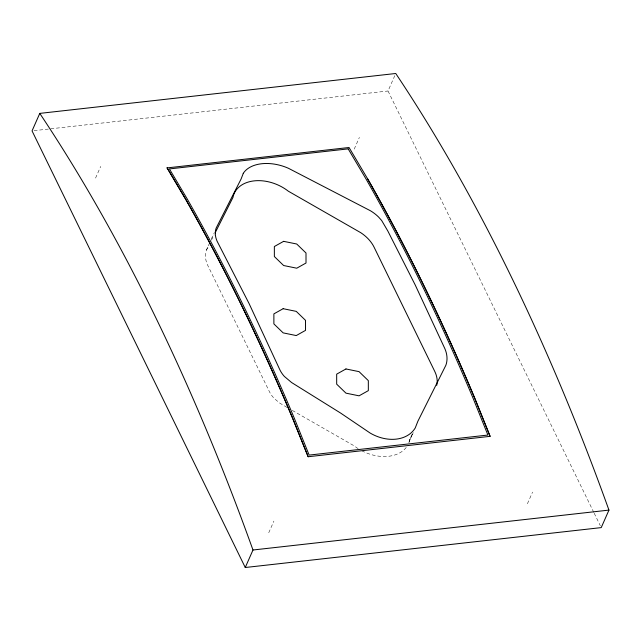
<?xml version="1.0" encoding="UTF-8"?>
<svg xmlns="http://www.w3.org/2000/svg" width="641" height="641" viewBox="0 0 641 641"><rect width="100%" height="100%" fill="white"/><g stroke="black" fill="none" stroke-linecap="round" stroke-linejoin="round"><path stroke-width="0.48" stroke-dasharray="3.21 2.4" d="M95.557 178.086L100.709 166.42M287.112 407.436L279.893 403.189L274.484 398.71A27.202 19.062 23.8 0 1 269.444 391.707L207.123 264.076A33.997 23.829 23.8 0 1 206.498 249.982L208.918 244.493M211.338 239.013L213.749 233.532M354.233 149.097L359.377 137.422M593.774 512.335L388.021 90.998L395.745 73.491M268.747 532.751L273.899 521.085M408.966 442.49A36.329 25.464 23.8 0 0 409.711 439.742L412.435 433.58M408.902 442.306L413.253 432.435M527.423 503.762L532.567 492.088M206.498 249.982L209.19 244.638M211.434 240.183L214.126 234.838M409.711 439.742L413.309 432.619M34.037 130.676L388.021 90.998M292.28 410.4L354.345 445.952A36.329 25.464 23.8 0 0 358.119 448.62M594.207 513.233L600.353 525.812M406.234 447.45A36.329 25.464 23.8 0 1 362.173 450.952"/><path stroke-width="0.96" d="M39.774 113.393L32.05 130.9L245.255 567.509L601.226 527.607L608.95 510.1A1587.573 723.296 83.6 0 0 395.745 73.491L39.774 113.393A1587.573 723.296 83.6 0 1 252.979 550.002L245.255 567.509M215.023 233.052L232.979 197.42A36.329 25.464 23.8 0 1 288.354 191.21L360.755 232.691A33.532 23.501 23.8 0 1 374.064 247.138L434.75 371.403A33.532 23.501 23.8 0 1 436.729 385.369M167.117 167.902L349.057 147.502L367.597 178.791A1577.581 718.753 83.6 0 1 474.652 398.021L490.101 436.345L308.161 456.737L292.705 418.437A1587.573 723.296 83.6 0 0 185.65 199.207L167.117 167.902L185.65 199.207A1577.581 718.753 83.6 0 1 292.713 418.421L308.161 456.737M252.979 550.002L608.95 510.1M490.101 436.345L474.652 398.021A1587.573 723.296 83.6 0 0 367.589 178.815M243.284 173.342L241.136 178.919L216.169 228.044A34.133 22.563 20.4 0 0 217.155 241.328L249.045 303.497L279.476 368.96A27.323 20.143 27.6 0 0 284.324 376.395L291.615 382.541L340.595 413.052L370.089 433.012A36.184 27.483 30.3 0 0 415.24 427.956L417.876 421.249L445.872 365.25A33.669 24.823 27.6 0 0 444.822 348.56L415.168 284.876L387.885 231.121L381.683 220.544L378.519 216.979A33.644 22.243 20.4 0 0 370.426 210.753L288.426 168.279A36.184 22.9 18.3 0 0 243.276 173.334M283.626 241.337L274.356 246.521L274.364 256.544L283.634 265.526L296.743 268.202L306.013 263.018L306.005 252.995L296.735 244.013L283.626 241.337M283.146 308.698L273.875 313.882L273.883 323.905L283.154 332.879L296.262 335.564L305.533 330.371L305.525 320.356L296.254 311.374L283.146 308.698M345.948 368.96L336.677 374.152L336.685 384.167L345.956 393.149L359.064 395.826L368.335 390.641L368.327 380.626L359.056 371.644L345.948 368.96M348.183 148.88L169.408 168.92L187.244 199.006A1577.581 718.753 83.6 0 1 294.299 418.236L309.146 455.086L487.921 435.047L473.074 398.205A1577.581 718.753 83.6 0 0 366.019 178.967L348.183 148.88"/></g></svg>
